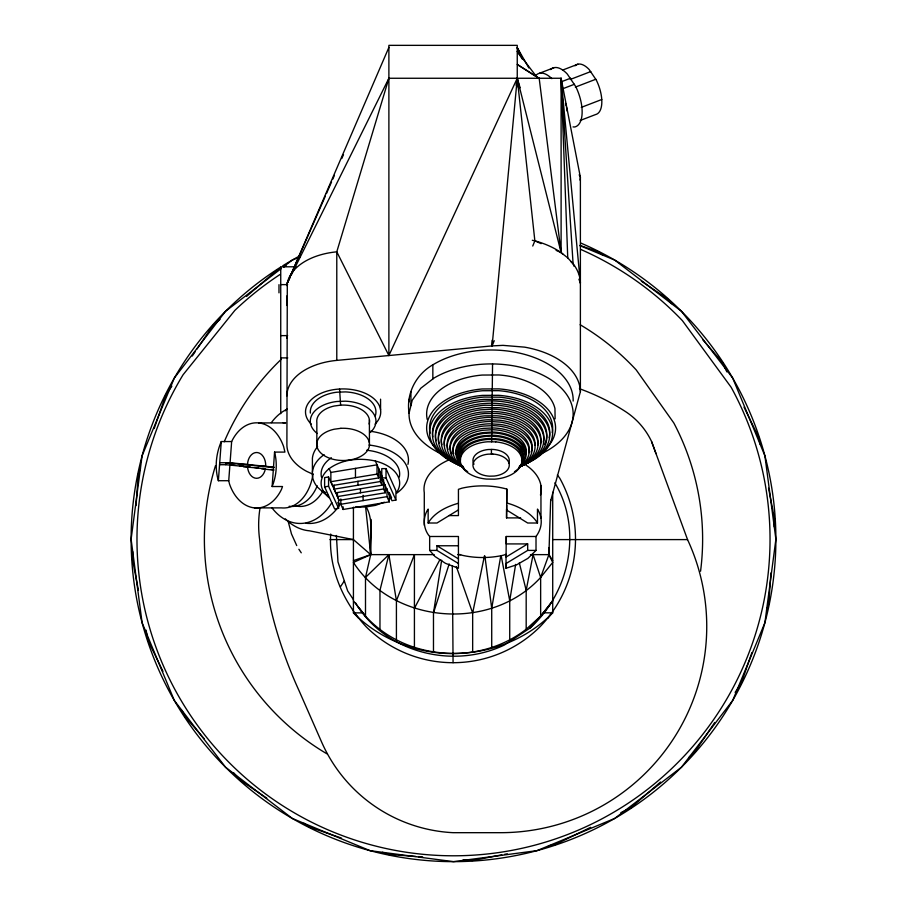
<?xml version="1.0" encoding="UTF-8"?>
<svg xmlns="http://www.w3.org/2000/svg" width="907" height="907" viewBox="0 0 907 907"><rect width="100%" height="100%" fill="white"/><g stroke="black" fill="none" stroke-linecap="round" stroke-linejoin="round"><path stroke-width="1.36" d="M552.714 492.286L552.714 612.871C504.19 662.983 414.182 669.593 365.498 616.148L365.498 577.43L370.714 554.63L371.099 519.428M536.014 550.413L527.931 558.349L516.763 564.744L506.015 568.258L506.072 563.519L527.681 550.413L536.014 550.413L536.014 536.49A58.615 35.827 0 0 0 537.477 509.088L537.477 523.01L527.681 523.01L506.718 510.097L506.718 504.995M536.014 536.49L506.231 536.49L506.072 557.023L527.681 543.917L527.681 550.413M520.641 517.897L506.56 517.897L506.809 489.077A58.615 35.827 0 0 0 461.969 488.181L458.432 489.338L458.432 515.584L449.044 515.584M507.342 643.052L529.915 628.132L540.651 616.023L540.64 577.43L533.078 554.63L526.185 590.298L526.185 629.243C475.053 668.913 397.663 657.7 353.424 612.871L353.424 507.194M286.895 305.466L287.077 295.682M287.247 285.886L287.304 283.086L388.888 47.413M492.558 363.934L491.651 441.834M550.674 499.972L548.905 554.63L540.64 577.43C490.959 631.85 393.615 624.458 353.424 562.431L370.714 554.63L434.09 554.63M429.657 536.49L458.432 536.49L458.432 568.258L445.439 563.315L434.975 556.49L429.657 550.413L429.657 536.49C423.161 529.03 422.458 517.239 428.149 509.088L428.149 523.01L436.981 523.01L458.432 509.893M272.145 486.526L274.56 452.094L284.923 452.094L283.676 446.777A42.584 30.112 90 0 0 231.648 441.55L221.285 441.55C215.968 453.795 214.585 467.842 218.372 480.71L228.734 480.71L229.516 484.032A42.584 30.112 -90 0 0 281.544 489.258L282.508 486.526L272.145 486.526C276.567 475.733 277.497 463.398 274.56 452.094M132.739 551.66L132.263 558.361L138.42 590.298M136.039 505.618L138.261 474.565L140.46 468.227M770.961 572.907L768.739 603.949L766.54 610.298M774.261 526.854L774.737 520.153L768.58 488.215M218.372 480.71L221.285 441.55M219.562 464.713L225.775 464.713L225.922 462.74L274.061 467.581M228.734 480.71L229.925 464.713M219.709 462.74L230.072 462.74L231.648 441.55M286.895 395.894A58.751 35.906 0 0 1 336.78 360.396L492.116 345.907L517.251 78.263L520.108 87.741M580.049 180.119L580.389 177.307L561.104 78.263L388.888 78.263L291.068 275.501M557.351 475.03L559.676 478.057C586.58 526.332 578.598 586.976 540.107 626.646A123.091 123.091 0 0 1 366.031 626.646C342.959 601.772 328.425 568.247 330.704 534.064M433.478 652.303L433.478 612.985L441.664 560.186M516.151 85.235L517.251 78.263L561.104 252.6L563.1 254.448M509.723 639.809L509.723 600.695L515.652 564.403M491.719 647.564L491.719 608.325L500.743 556.002M472.66 652.303L472.66 612.985L484.417 555.98M552.714 612.871L543.35 612.803L552.714 600.91L540.64 616.148L526.185 629.243M441.233 453.908A82.061 50.157 0 0 1 409.057 413.195C405.985 393.094 416.392 373.707 434.113 364.07A82.061 50.157 0 0 1 523.849 354.172A82.061 50.157 0 0 1 573.156 401.041M409.057 413.195L412.232 400.248L420.78 388.241L434.113 377.992A82.061 50.157 0 0 1 553.247 381.325A82.061 50.157 0 0 1 541.139 453.829M365.498 577.43L388.888 554.63L379.965 590.298L379.965 629.243M550.662 500.891L580.389 391.654L580.389 177.307L579.176 174.813M388.888 78.263L336.78 251.829L336.78 360.396M433.478 612.985L449.18 563.916M154.19 428.569L165.754 395.18L171.865 386.144M751.892 652.598L741.246 683.334L735.135 692.37M396.416 639.809L396.416 600.695L414.42 554.63L414.42 647.564M580.389 391.654A76.698 46.869 0 0 0 524.586 347.143L503 345.363L492.116 345.907L494.224 340.715M532.749 246.035L534.858 240.843L517.251 78.263L388.888 355.533L336.78 251.829A58.751 35.906 0 0 0 287.304 283.086L286.895 444.702A58.014 35.464 0 0 0 306.725 471.391L313.323 474.395M543.418 612.656L540.64 616.148M325.33 196.161L287.304 283.086L289.809 278.03M326.463 193.565L331.565 181.888M332.699 179.291L334.411 175.402M341.78 158.532L343.481 154.644M428.149 523.01C434.623 512.387 446.766 506.491 458.432 503.249M414.42 608.325L439.906 559.619M340.488 586.716L344.331 580.911M192.261 356.032L195.39 351.394M196.966 349.082L212.85 325.613L220.038 319.389M714.739 722.494L694.15 752.901L689.082 757.3M540.64 577.43L552.714 562.431L548.905 554.63L548.905 547.545M529.915 628.132C569.868 592.52 582.759 529.495 554.88 482.841M246.466 296.487L276.34 270.615L281.17 268.268M660.534 782.027L630.66 807.91L620.841 812.672M281.272 268.529L225.537 311.294L174.303 378.06L142.093 455.813L131.107 539.257L142.093 622.701L174.303 700.453L225.537 767.22L292.303 818.454L370.056 850.664L453.5 861.65L536.944 850.664L614.697 818.454L681.463 767.22L732.697 700.453L764.907 622.701L775.893 539.257L764.907 455.813L732.697 378.06L681.463 311.294L614.697 260.06L579.958 245.672M283.483 266.828L292.303 260.06L300.138 256.817M506.956 643.244L504.383 645.013C452.752 669.638 385.35 652.813 355.612 602.94M329.275 497.852A39.273 24.001 0 0 1 329.184 468.636C342.358 459.078 359.796 457.547 375.351 461.017A39.273 24.001 0 0 1 396.699 492.354M389.171 499.258L391.586 497.784L389.284 492.58L389.284 501.854L343.129 509.473L340.828 504.269L340.828 498.975M283.642 267.066L286.159 265.842M590.65 827.343L555.095 844.61L548.497 845.88M539.495 73.263L553.996 67.685M562.555 70.1L577.906 64.193M561.365 81.755L570.594 78.206M570.31 79.442L590.786 71.562M562.544 88.829L574.403 84.272M575.344 87.117L595.82 79.249M581.296 107.377L601.772 99.509M580.174 120.484L595.525 114.577A26.734 12.528 69 0 0 596.318 80.111L589.187 69.556A26.734 12.528 69 0 0 575.027 65.792M384.353 502.217L375.475 505.369L365.578 507.002L355.329 507.013M353.424 560.628L370.714 554.63C369.16 538.871 374.489 521.491 366.213 506.968M501.798 854.87L472.604 860.494L463.114 859.813M504.541 854.349L507.285 853.816M328.572 476.946L324.615 477.615L324.615 486.9L334.638 508.997L338.583 508.328L338.583 499.043L328.572 476.946L328.572 486.231L338.583 508.328M324.615 486.9L328.572 486.231M395.928 500.052L391.971 500.709L381.768 477.91L381.768 468.624L386.019 468.624L395.928 490.778L395.928 500.052L386.019 477.91L386.019 468.624M330.862 472.434L377.029 464.826L377.029 474.1L378.707 477.91L332.54 485.528L330.862 481.719L330.862 472.434L329.184 468.636M330.862 481.719L377.029 474.1M380.872 480.132L383.593 479.69L383.593 488.964L385.282 492.784L339.116 500.392L337.427 496.583L337.427 492.603M334.15 489.145L380.305 481.538L381.938 485.222L335.771 492.83L334.15 489.145L334.15 485.177M337.427 496.583L383.593 488.964M340.828 504.269L386.994 496.662L389.284 501.854M295.909 266.794L280.739 266.794L280.739 413.717M280.739 284.617L287.632 284.617M280.739 335.624L287.632 335.624M280.739 357.891L287.757 357.891M258.722 422.923L285.671 422.923A42.584 30.112 90 0 0 283.052 422.821M243.416 464.497L247.554 464.497L247.781 462.071A12.891 9.115 -90 0 1 257.781 452.616A12.891 9.115 -90 0 1 265.717 465.404L265.626 466.311L261.488 466.311M225.775 464.713L250.343 467.048M243.45 466.742L265.4 468.738A12.891 9.115 -90 0 1 256.59 478.306A12.891 9.115 -90 0 1 247.781 468.738L247.6 466.742M381.768 477.91L386.019 477.91M254.459 507.886L281.397 507.886A42.584 30.112 90 0 0 313.04 473.942M329.978 539.597L353.424 539.597L370.714 554.63L365.6 506.854M552.714 539.597L687.54 539.597L651.589 441.562C645.886 429.385 636.703 418.887 625.445 411.54A223.383 223.383 0 0 0 579.426 388.695M527.681 543.917L506.231 543.917L506.231 536.49M458.432 563.519L436.981 550.413L436.981 545.765L458.432 545.765M429.657 550.413L436.981 550.413M457.808 554.63L460.643 554.63M530.448 554.63L548.905 554.63L552.714 560.628M353.424 612.871L362.176 612.871M573.031 126.923L574.721 126.98A31.462 14.739 69 0 0 575.65 86.414L567.26 74A31.462 14.739 69 0 0 550.606 69.567M415.667 856.423L388.808 854.496L382.459 852.297M418.467 856.616L422.651 856.922M230.072 462.74L274.016 467.15M254.448 467.513L258.552 467.978M262.667 468.431L265.4 468.738M231.285 464.872L235.367 465.336M239.437 465.801L243.518 466.277M271 469.395L273.801 469.724M261.261 468.738L273.857 470.211M353.424 539.597L309.457 530.81A66.075 46.722 -90 0 1 285.331 518.883M532.296 240.276L534.858 240.843A76.698 46.869 0 0 1 561.104 252.6L567.748 257.894L573.088 263.71A76.698 46.869 0 0 1 580.389 283.086L561.104 78.263L561.104 252.6L556.104 250.355M322.053 491.288L325.76 492.467M579.879 245.389L597.577 251.511L603.132 255.275M341.486 838.113L309.423 827.014L303.868 823.25M534.858 240.843L541.105 243.643M561.104 252.6L539.177 78.263L536.899 77.106L517.251 51.404L522.5 59.306M327.915 495.267L324.366 493.385L317.359 487.025A48.071 29.375 0 0 1 324.128 454.645M436.981 545.765L458.432 558.882M539.177 78.263L517.251 64.454L535.742 76.358M641.362 281.147L667.144 298.607L671.543 303.675M266.794 798.149L239.856 779.918L233.632 772.73M571.093 261.862L573.088 263.71L574.063 266.295M353.945 612.996L358.594 618.245M702.687 339.626L722.153 362.097L726.915 371.915M204.313 738.888L184.847 716.417L181.922 710.385M358.333 607.066L365.498 616.091M353.424 600.91L365.498 616.148M298.891 549.257L301.26 552.805M353.424 599.629L347.664 590.911L337.971 561.887L336.384 535.47M528.872 67.946L517.251 47.652L521.412 56.257M296.725 545.583L291.476 533.917L288.211 521.559M517.251 47.878L518.963 51.37M520.096 53.694L521.797 57.186M744.023 407.152L758.853 437.662L760.123 444.26M162.977 671.373L148.147 640.852L146.084 630.138M375.351 461.017L381.938 475.937L381.938 485.222M651.589 441.562L656.022 453.647M578.927 279.209L580.389 283.086M456.346 566.569L472.66 612.985M519.314 562.862L526.185 590.298M501.231 555.98L509.723 600.695M388.888 554.63L396.416 600.695M339.558 389.024L340.624 405.157M484.882 556.002L491.719 608.325M573.088 263.71L561.104 78.263L567.748 257.894M452.321 565.775L453.069 662.7M555.107 418.887L554.959 408.592A64.476 39.409 0 0 0 498.975 374.965L482.139 375.056A64.476 39.409 0 0 0 427.254 419.556M540.957 485.721L540.957 518.192M517.251 86.743L517.251 45.35L388.888 45.35L388.888 355.533M506.809 489.077L506.809 503A58.615 35.827 0 0 1 537.477 523.01M506.56 509.088L506.56 517.897M506.015 568.258L506.015 554.336L503.272 555.231A58.615 35.827 0 0 1 458.432 554.336M492.116 340.261L492.116 345.907M491.424 449.453L491.424 454.09M432.843 365.056L432.843 378.967M424.283 525.221L424.283 492.739A58.615 35.827 0 0 1 450.768 459.157M410.928 391.654L410.928 405.576M386.994 488.703L386.994 496.662M385.282 484.826L385.282 492.784M380.566 399.171L380.566 409.726M380.305 472.252L380.305 481.538M378.707 468.636L378.707 477.91M369.41 419.828L369.41 443.035M363.083 495.301L363.083 500.607M360.476 488.805L360.476 492.784M357.97 481.243L357.97 485.222M355.465 468.375L355.465 477.66M343.129 506.82L343.129 509.473M316.838 445.745L316.838 422.549A26.382 16.122 0 0 1 334.173 406.019L340.907 405.123A26.382 16.122 0 0 1 369.092 424.034M312.405 472.116L312.405 458.205A48.071 29.375 0 0 1 317.597 446.629M278.982 284.662L278.982 292.848M700.555 571.263A249.119 249.119 0 0 0 673.822 422.979L636.215 369.92A249.119 249.119 0 0 0 580.163 324.74M326.837 753.774A249.119 249.119 0 0 1 215.492 465.688M224.244 441.777A249.119 249.119 0 0 1 281.102 359.433M279.946 274.549A316.532 316.532 0 0 0 234.868 310.375L183.078 374.761A316.532 316.532 0 0 0 446.255 855.709A316.532 316.532 0 0 0 731.178 387.312L682.381 320.625A316.532 316.532 0 0 0 580.65 249.391M580.786 243.053A322.393 322.393 0 0 1 718.627 722.675A322.393 322.393 0 0 1 221.217 762.821A322.393 322.393 0 0 1 280.354 267.304M282.723 265.808A322.393 322.393 0 0 1 299.605 255.967M552 612.849A123.091 123.091 0 0 1 547.647 618.381M687.54 539.597A206.195 206.195 0 0 1 500.551 832.683L453.069 832.683A151.888 151.888 0 0 1 321.656 742.119L299.015 690.612A451.584 451.584 0 0 1 259.64 539.597A106.992 106.992 0 0 1 260.082 507.659M337.336 508.237A58.615 41.45 90 0 1 305.976 523.26M340.454 503.77A58.615 41.45 90 0 1 338.209 507.081M331.837 502.603A58.615 41.45 90 0 1 271.987 507.875M271.386 422.628A58.615 41.45 90 0 1 286.714 409.397M285.331 410.814A66.075 46.722 90 0 1 287.281 408.978M323.051 490.948A41.62 29.432 -90 0 1 296.158 506.083M317.257 485.823A41.62 29.432 -90 0 1 289.152 506.287M409.091 401.88A82.061 50.157 0 0 1 409.057 399.273M287.009 338.379A58.014 35.464 0 0 1 286.895 336.134M370.26 431.256A48.071 29.375 0 0 1 407.923 464.361M523.6 463.613A58.615 35.827 0 0 1 540.459 495.063M536.105 75.145A31.462 14.739 69 0 1 551.841 78.637M565.549 103.443A31.462 14.739 69 0 1 566.229 106.051M566.512 107.332A31.462 14.739 69 0 1 567.192 111.142M311.384 424.249A37.618 22.992 0 0 1 318.47 394.545A37.618 22.992 0 0 1 367.584 394.443A37.618 22.992 0 0 1 374.999 424.113M375.271 415.962A32.822 20.056 0 0 0 345.51 391.903L336.95 392.209A32.822 20.056 0 0 0 310.353 413.082M370.283 432.458A32.822 20.056 0 0 0 345.51 401.177L336.95 401.484A32.822 20.056 0 0 0 317.212 433.501M321.452 477.105A39.273 24.001 0 0 1 331.372 457.752M366.7 450.235A39.273 24.001 0 0 1 399.329 477.014M341.451 504.235A39.273 24.001 0 0 1 337.71 502.807M368.888 445.02A48.071 29.375 0 0 1 405.724 464.169A48.071 29.375 0 0 1 396.642 493.204M514.462 471.742A32.244 19.705 0 0 0 498.691 438.999L490.324 438.455A32.244 19.705 0 0 0 461.346 450.586A32.244 19.705 0 0 0 467.695 471.697M460.189 461.402A32.244 19.705 0 0 1 490.324 436.142L498.691 436.686A32.244 19.705 0 0 1 522.443 460.461M430.156 433.229A61.551 37.618 0 0 1 482.547 390.747L498.612 390.668A61.551 37.618 0 0 1 552.193 432.582M522.976 464.815A61.551 37.618 0 0 0 551.297 424.759A61.551 37.618 0 0 0 498.612 395.305L482.547 395.384A61.551 37.618 0 0 0 431.018 424.521A61.551 37.618 0 0 0 457.65 464.203M540.47 443.761A49.828 30.453 0 0 0 493.612 409.182L480.642 409.828A49.828 30.453 0 0 0 441.992 444.691M520.017 466.72A49.828 30.453 0 0 0 538.928 433.376A49.828 30.453 0 0 0 493.612 411.506L480.642 412.141A49.828 30.453 0 0 0 442.423 435.462A49.828 30.453 0 0 0 461.391 466.357M462.423 466.447A55.69 34.035 0 0 1 448.149 415.621A55.69 34.035 0 0 1 532.511 414.51A55.69 34.035 0 0 1 521.82 465.665M436.222 440.7A55.69 34.035 0 0 1 494.168 400.973A55.69 34.035 0 0 1 544.631 444.339M521.162 465.71A58.615 35.827 0 0 0 548.588 427.911A58.615 35.827 0 0 0 499.44 399.499L484.145 399.386A58.615 35.827 0 0 0 433.761 427.56A58.615 35.827 0 0 0 461.21 465.767M444.679 445.904A46.892 28.661 0 0 1 484.576 413.535L496.821 413.467A46.892 28.661 0 0 1 537.658 445.405M519.972 466.583A52.753 32.244 0 0 0 542.647 432.707A52.753 32.244 0 0 0 498.918 407.708L485.143 407.56A52.753 32.244 0 0 0 439.816 432.061A52.753 32.244 0 0 0 461.969 466.47M439.283 443.296A52.753 32.244 0 0 1 485.143 405.236L498.918 405.395A52.753 32.244 0 0 1 543.282 442.049M546.751 447.899A64.476 39.409 0 0 0 498.975 388.888L482.139 388.978A64.476 39.409 0 0 0 434.17 446.482M460.518 460.223A30.77 18.809 0 0 1 487.728 439.464L495.755 439.566A30.77 18.809 0 0 1 521.536 460.994M432.911 436.891A58.615 35.827 0 0 1 484.145 397.062L499.44 397.175A58.615 35.827 0 0 1 549.132 437.73M519.983 466.822A46.892 28.661 0 0 0 536.298 436.573A46.892 28.661 0 0 0 496.821 415.791L484.576 415.86A46.892 28.661 0 0 0 445.711 437.061A46.892 28.661 0 0 0 462.899 467.128M458.273 458.16A33.706 20.6 0 0 1 483.522 433.444L492.274 432.922A33.706 20.6 0 0 1 524.79 454.226M519.7 466.742A33.706 20.6 0 0 0 492.274 435.247L483.522 435.768A33.706 20.6 0 0 0 464.203 468.239M528.69 452.718A38.105 23.287 0 0 0 493.431 425.632L483.51 426.052A38.105 23.287 0 0 0 453.772 453.523M519.87 466.47A38.105 23.287 0 0 0 526.241 442.185A38.105 23.287 0 0 0 493.431 427.957L483.51 428.376A38.105 23.287 0 0 0 462.57 466.629M525.969 454.033A35.169 21.496 0 0 0 492.082 429.714L482.955 430.281A35.169 21.496 0 0 0 456.436 454.804M519.348 466.323A35.169 21.496 0 0 0 522.738 444.124A35.169 21.496 0 0 0 492.082 432.027L482.955 432.605A35.169 21.496 0 0 0 463.182 466.572M447.99 449.453A43.967 26.87 0 0 1 488.272 417.424L499.723 417.889A43.967 26.87 0 0 1 535.039 445.314M519.439 467.105A43.967 26.87 0 0 0 533.69 439.872A43.967 26.87 0 0 0 499.723 420.213L488.272 419.748A43.967 26.87 0 0 0 449.498 437.9A43.967 26.87 0 0 0 462.094 466.742M451.913 453.965A41.03 25.079 0 0 1 489.542 421.494L500.211 422.106A41.03 25.079 0 0 1 531.117 452.117M519.053 467.241A41.03 25.079 0 0 0 530.731 442.367A41.03 25.079 0 0 0 500.211 424.419L489.542 423.818A41.03 25.079 0 0 0 452.627 440.167A41.03 25.079 0 0 0 463.228 467.275M508.634 463.398A18.174 11.111 0 0 0 492.784 449.418L488.045 449.532A18.174 11.111 0 0 0 474.01 464.225M340.907 428.319L334.173 429.226A26.382 16.122 0 0 0 317.359 447.831A26.382 16.122 0 0 0 345.34 460.45L352.075 459.554A26.382 16.122 0 0 0 368.888 440.949A26.382 16.122 0 0 0 340.907 428.319M492.784 454.056L488.045 454.169A18.174 11.111 0 0 0 472.955 465.54A18.174 11.111 0 0 0 489.44 476.175L494.179 476.062A18.174 11.111 0 0 0 509.269 464.679A18.174 11.111 0 0 0 492.784 454.056M495.755 441.879L487.728 441.777A30.77 18.809 0 0 0 460.348 460.087A30.77 18.809 0 0 0 486.458 479.066L494.496 479.168A30.77 18.809 0 0 0 521.876 460.858A30.77 18.809 0 0 0 495.755 441.879"/></g></svg>
